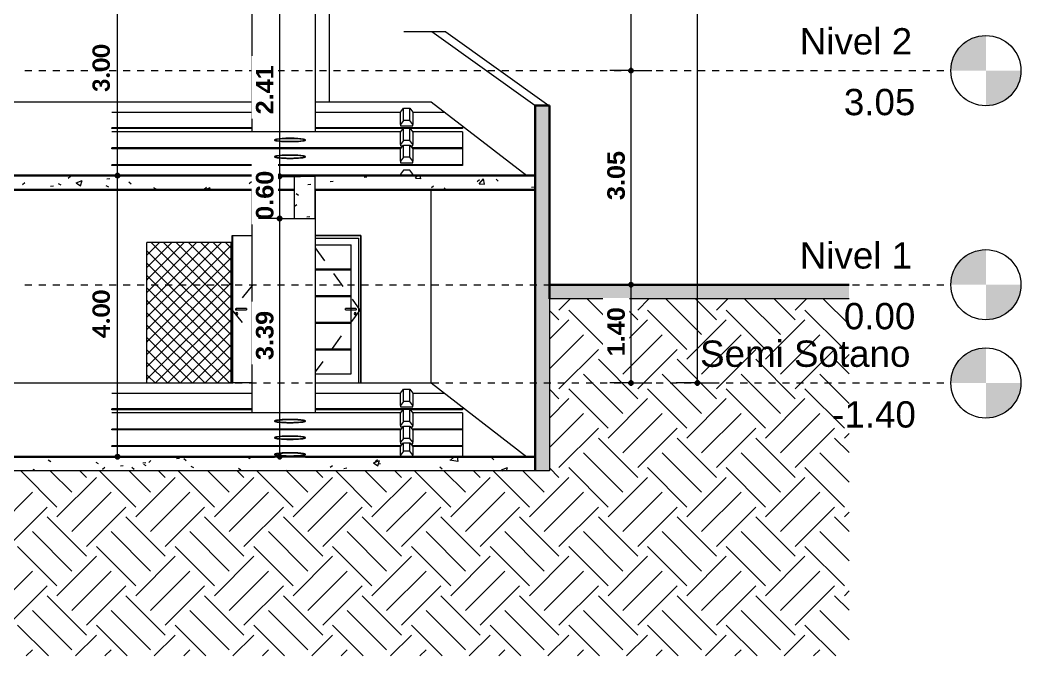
# Model space of a CAD drawing. Header units: metres. Extents: x -144 to 1000, y -717 to 29.
# Drawn here: x 237.65 to 251.92, y -661.65 to -652.59 of the extents above; entities that cross this region are included whole.
import ezdxf

# ---------------------------------------------------------------- set-up
doc = ezdxf.new("R2010")
doc.units = ezdxf.units.M
doc.linetypes.add('Punto 1 mm', pattern=[0.075, 0, -0.075])
doc.linetypes.add('Trazo', pattern=[0.45, 0.225, -0.225])
doc.layers.get('0').update_dxf_attribs({"color": 1})
for name, color, linetype, lineweight in [('A-ANNO-DIMS', 1, 'Continuous', 9), ('A-DETL-GENF', 1, 'Continuous', 9), ('A-DETL-THIN', 1, 'Continuous', 9), ('A-DOOR', 1, 'Continuous', 9), ('A-DOOR-FRAM', 1, 'Continuous', 9), ('A-DOOR-HDLN', 1, 'Trazo', 20), ('A-FLOR', 2, 'Continuous', 9), ('A-FLOR-LEVL', 51, 'Continuous', 9), ('A-FLOR-PATT', 8, 'Continuous', 50), ('A-WALL', 4, 'Continuous', 9), ('C-PRKG', 2, 'Continuous', 9), ('S-COLS', 7, 'Continuous', 9)]:
    doc.layers.add(name, color=color, linetype=linetype, lineweight=lineweight)
doc.layers.add('A-WALL-PATT', color=7, linetype='Continuous', lineweight=35, true_color=0x9c9c9c)
doc.styles.add('Arial', font='arial.ttf', dxfattribs={"height": 0.433594})
doc.styles.add('Arial Black_B', font='ariblk.ttf', dxfattribs={"width": 0.9, "height": 0.1875})
doc.styles.add('Calibri_B', font='calibrib.ttf', dxfattribs={"height": 0.165})

# ---------------------------------------------------------------- blocks, each defined once
blk = doc.blocks.new('ololo')
at = {"layer": 'A-ANNO-DIMS', "lineweight": 25}
h = blk.add_hatch(color=256, dxfattribs=at)
edge = h.paths.add_edge_path()
edge.add_arc((246.362, -653.315), 0.0313, 0, 360)
h = blk.add_hatch(color=256, dxfattribs=at)
edge = h.paths.add_edge_path()
edge.add_arc((246.362, -653.315), 0.0313, 0, 360)
h = blk.add_hatch(color=256, dxfattribs=at)
edge = h.paths.add_edge_path()
edge.add_arc((239.043, -654.811), 0.0312, 0, 360)
h = blk.add_hatch(color=256, dxfattribs=at)
edge = h.paths.add_edge_path()
edge.add_arc((239.043, -654.811), 0.0312, 0, 360)
at = {"layer": 'A-ANNO-DIMS', "lineweight": 25, "true_color": 0x008000}
h = blk.add_hatch(color=96, dxfattribs=at)
edge = h.paths.add_edge_path()
edge.add_arc((241.353, -654.821), 0.0312, 0, 360)
h = blk.add_hatch(color=96, dxfattribs=at)
edge = h.paths.add_edge_path()
edge.add_arc((241.353, -654.821), 0.0312, 0, 360)
h = blk.add_hatch(color=96, dxfattribs=at)
edge = h.paths.add_edge_path()
edge.add_arc((241.353, -655.421), 0.0312, 0, 360)
at = {"layer": 'A-ANNO-DIMS', "lineweight": 25}
h = blk.add_hatch(color=256, dxfattribs=at)
edge = h.paths.add_edge_path()
edge.add_arc((246.362, -656.365), 0.0312, 0, 360)
h = blk.add_hatch(color=256, dxfattribs=at)
edge = h.paths.add_edge_path()
edge.add_arc((246.362, -656.365), 0.0312, 0, 360)
h = blk.add_hatch(color=256, dxfattribs=at)
edge = h.paths.add_edge_path()
edge.add_arc((246.362, -657.765), 0.0313, 0, 360)
h = blk.add_hatch(color=256, dxfattribs=at)
edge = h.paths.add_edge_path()
edge.add_arc((247.309, -657.765), 0.0312, 0, 360)
h = blk.add_hatch(color=256, dxfattribs=at)
edge = h.paths.add_edge_path()
edge.add_arc((239.043, -658.815), 0.0312, 0, 360)
at = {"layer": 'A-ANNO-DIMS', "lineweight": 25, "true_color": 0x008000}
h = blk.add_hatch(color=96, dxfattribs=at)
edge = h.paths.add_edge_path()
edge.add_arc((241.353, -658.815), 0.0312, 0, 360)
at = {"layer": 'A-DETL-GENF'}
h = blk.add_hatch(color=256, dxfattribs=at)
h.paths.add_polyline_path([(218.295, -656.565), (218.824, -656.565), (218.824, -656.365), (217.203, -656.365), (217.203, -656.565), (218.017, -656.565)])
h.paths.add_polyline_path([(249.472, -656.565), (249.472, -656.365), (245.201, -656.365), (245.201, -656.565)])
at = {"layer": 'A-FLOR-LEVL'}
h = blk.add_hatch(color=256, dxfattribs=at)
edge = h.paths.add_edge_path()
edge.add_line((251.423, -653.315), (250.923, -653.315))
edge.add_arc((251.423, -653.315), 0.5, 90, 180, ccw=False)
edge.add_line((251.423, -652.815), (251.423, -653.315))
h = blk.add_hatch(color=256, dxfattribs=at)
edge = h.paths.add_edge_path()
edge.add_line((251.423, -653.815), (251.423, -653.315))
edge.add_line((251.423, -653.315), (251.923, -653.315))
edge.add_arc((251.423, -653.315), 0.5, 270, 360, ccw=False)
h = blk.add_hatch(color=256, dxfattribs=at)
edge = h.paths.add_edge_path()
edge.add_line((251.423, -656.365), (250.923, -656.365))
edge.add_arc((251.423, -656.365), 0.5, 90, 180, ccw=False)
edge.add_line((251.423, -655.865), (251.423, -656.365))
h = blk.add_hatch(color=256, dxfattribs=at)
edge = h.paths.add_edge_path()
edge.add_line((251.423, -656.865), (251.423, -656.365))
edge.add_line((251.423, -656.365), (251.923, -656.365))
edge.add_arc((251.423, -656.365), 0.5, 270, 360, ccw=False)
h = blk.add_hatch(color=256, dxfattribs=at)
edge = h.paths.add_edge_path()
edge.add_line((251.423, -657.765), (250.923, -657.765))
edge.add_arc((251.423, -657.765), 0.5, 90, 180, ccw=False)
edge.add_line((251.423, -657.265), (251.423, -657.765))
h = blk.add_hatch(color=256, dxfattribs=at)
edge = h.paths.add_edge_path()
edge.add_line((251.423, -658.265), (251.423, -657.765))
edge.add_line((251.423, -657.765), (251.923, -657.765))
edge.add_arc((251.423, -657.765), 0.5, 270, 360, ccw=False)
at = {"layer": 'A-WALL-PATT', "lineweight": 5, "true_color": 0x747474}
h = blk.add_hatch(color=8, dxfattribs=at)
h.paths.add_polyline_path([(244.999, -659.015), (245.201, -659.015), (245.201, -653.811), (244.999, -653.811), (244.999, -658.96)])
h.paths.add_polyline_path([(245.201, -652.016), (245.201, -650.814), (244.999, -650.812), (244.999, -652.016), (245.19, -652.016)])
at = {"layer": 'A-ANNO-DIMS'}
for p, q in [((247.309, -610.425), (247.309, -657.765)), ((246.362, -650.765), (246.362, -653.315)), ((239.043, -654.811), (239.043, -651.816)), ((246.362, -653.315), (246.062, -653.315)), ((246.362, -653.315), (246.062, -653.315)), ((246.362, -653.315), (246.662, -653.315)), ((246.362, -653.315), (246.362, -656.365)), ((246.362, -653.315), (246.662, -653.315)), ((239.043, -654.811), (238.743, -654.811)), ((239.043, -654.811), (238.743, -654.811)), ((239.043, -658.815), (239.043, -654.811)), ((239.043, -654.811), (239.343, -654.811)), ((239.043, -654.811), (239.343, -654.811)), ((246.362, -656.365), (246.062, -656.365)), ((246.362, -656.365), (246.062, -656.365)), ((246.362, -656.365), (246.662, -656.365)), ((246.362, -656.365), (246.362, -657.765)), ((246.362, -656.365), (246.662, -656.365)), ((246.362, -657.765), (246.062, -657.765)), ((246.362, -657.765), (246.662, -657.765)), ((247.309, -657.765), (247.009, -657.765)), ((247.309, -657.765), (247.609, -657.765)), ((239.043, -658.815), (238.743, -658.815)), ((239.043, -658.815), (239.343, -658.815))]:
    blk.add_line(p, q, dxfattribs=at)
at = {"layer": 'A-ANNO-DIMS', "color": 96, "true_color": 0x008000}
for p, q in [((241.353, -652.416), (241.353, -654.821)), ((241.353, -654.821), (241.053, -654.821)), ((241.353, -654.821), (241.053, -654.821)), ((241.353, -654.821), (241.653, -654.821)), ((241.353, -654.821), (241.353, -655.421)), ((241.353, -654.821), (241.653, -654.821)), ((241.353, -655.421), (241.053, -655.421)), ((241.353, -655.421), (241.653, -655.421)), ((241.353, -658.815), (241.053, -658.815)), ((241.353, -658.815), (241.653, -658.815))]:
    blk.add_line(p, q, dxfattribs=at)
at = {"layer": 'A-ANNO-DIMS', "lineweight": 25}
for centre, radius in [((246.362, -653.315), 0.0313), ((246.362, -653.315), 0.0313), ((239.043, -654.811), 0.0312), ((239.043, -654.811), 0.0312), ((246.362, -656.365), 0.0312), ((246.362, -656.365), 0.0312), ((246.362, -657.765), 0.0313), ((247.309, -657.765), 0.0312), ((239.043, -658.815), 0.0312)]:
    blk.add_circle(centre, radius, dxfattribs=at)
at = {"layer": 'A-ANNO-DIMS', "color": 96, "lineweight": 25, "true_color": 0x008000}
for centre in [(241.353, -654.821), (241.353, -654.821), (241.353, -655.421), (241.353, -658.815)]:
    blk.add_circle(centre, 0.0312, dxfattribs=at)
at = {"layer": 'A-DETL-GENF'}
for p, q in [((241.579, -654.826), (241.585, -654.821)), ((241.76, -654.821), (241.762, -654.823)), ((241.757, -654.937), (241.798, -654.932)), ((241.589, -655.064), (241.624, -655.087)), ((241.564, -655.248), (241.597, -655.223)), ((241.742, -655.396), (241.783, -655.391))]:
    blk.add_line(p, q, dxfattribs=at)
at = {"layer": 'A-DETL-GENF', "color": 252, "true_color": 0x959595}
for p, q in [((245.336, -656.726), (245.497, -656.565)), ((246.248, -657.076), (245.737, -656.565)), ((246.459, -656.866), (246.158, -656.565)), ((246.459, -656.726), (246.619, -656.565)), ((247.37, -657.076), (246.86, -656.565)), ((247.581, -656.866), (247.281, -656.565)), ((247.581, -656.726), (247.742, -656.565)), ((248.493, -657.076), (247.982, -656.565)), ((248.704, -656.866), (248.403, -656.565)), ((248.704, -656.726), (248.864, -656.565)), ((249.472, -656.933), (249.105, -656.565)), ((245.336, -656.866), (245.201, -656.731)), ((246.038, -657.287), (245.477, -656.726)), ((247.16, -657.287), (246.599, -656.726)), ((248.283, -657.287), (247.722, -656.726)), ((249.405, -657.287), (248.844, -656.726)), ((245.201, -657.142), (245.477, -656.866)), ((246.038, -657.427), (246.599, -656.866)), ((247.16, -657.427), (247.722, -656.866)), ((248.283, -657.427), (248.844, -656.866)), ((245.201, -657.563), (245.687, -657.077)), ((246.248, -657.638), (246.809, -657.077)), ((247.37, -657.638), (247.932, -657.077)), ((248.493, -657.638), (249.054, -657.077)), ((245.336, -657.848), (245.898, -657.287)), ((246.459, -657.848), (247.02, -657.287)), ((247.581, -657.848), (248.143, -657.287)), ((248.704, -657.848), (249.265, -657.287)), ((246.459, -657.989), (245.898, -657.427)), ((247.581, -657.989), (247.02, -657.427)), ((248.704, -657.989), (248.143, -657.427)), ((249.472, -657.634), (249.265, -657.427)), ((249.405, -657.427), (249.472, -657.36)), ((246.248, -658.199), (245.687, -657.637)), ((247.37, -658.199), (246.809, -657.637)), ((248.493, -658.199), (247.932, -657.637)), ((249.472, -658.055), (249.054, -657.637)), ((245.336, -657.989), (245.201, -657.853)), ((246.038, -658.41), (245.477, -657.848)), ((247.16, -658.41), (246.599, -657.848)), ((248.283, -658.41), (247.722, -657.848)), ((249.405, -658.41), (248.844, -657.848)), ((245.201, -658.264), (245.477, -657.988)), ((246.038, -658.55), (246.599, -657.988)), ((247.16, -658.55), (247.722, -657.988)), ((248.283, -658.55), (248.844, -657.988)), ((245.201, -658.685), (245.687, -658.199)), ((246.248, -658.761), (246.809, -658.199)), ((247.37, -658.761), (247.932, -658.199)), ((248.493, -658.761), (249.054, -658.199)), ((245.336, -658.971), (245.898, -658.409)), ((246.459, -658.971), (247.02, -658.409)), ((247.581, -658.971), (248.143, -658.409)), ((248.704, -658.971), (249.265, -658.409)), ((246.459, -659.111), (245.898, -658.55)), ((247.581, -659.111), (247.02, -658.55)), ((248.704, -659.111), (248.143, -658.55)), ((249.472, -658.757), (249.265, -658.55)), ((249.405, -658.55), (249.472, -658.483)), ((246.248, -659.321), (245.687, -658.76)), ((247.37, -659.321), (246.809, -658.76)), ((248.493, -659.321), (247.932, -658.76)), ((249.472, -659.178), (249.054, -658.76)), ((245.336, -659.111), (245.201, -658.976)), ((246.038, -659.532), (245.477, -658.971)), ((247.16, -659.532), (246.599, -658.971)), ((248.283, -659.532), (247.722, -658.971)), ((249.405, -659.532), (248.844, -658.971)), ((238.18, -659.532), (237.663, -659.015)), ((238.39, -659.321), (238.084, -659.015)), ((238.18, -659.672), (238.741, -659.111)), ((238.601, -659.111), (238.505, -659.015)), ((239.303, -659.532), (238.786, -659.015)), ((239.513, -659.321), (239.207, -659.015)), ((239.303, -659.672), (239.864, -659.111)), ((239.724, -659.111), (239.628, -659.015)), ((240.425, -659.532), (239.908, -659.015)), ((240.635, -659.321), (240.329, -659.015)), ((240.425, -659.672), (240.986, -659.111)), ((240.846, -659.111), (240.75, -659.015)), ((241.548, -659.532), (241.031, -659.015)), ((241.758, -659.321), (241.452, -659.015)), ((241.548, -659.672), (242.109, -659.111)), ((241.969, -659.111), (241.873, -659.015)), ((242.67, -659.532), (242.153, -659.015)), ((242.88, -659.321), (242.574, -659.015)), ((242.67, -659.672), (243.232, -659.111)), ((243.091, -659.111), (242.995, -659.015)), ((243.793, -659.532), (243.276, -659.015)), ((244.003, -659.321), (243.697, -659.015)), ((243.793, -659.672), (244.354, -659.111)), ((244.214, -659.111), (244.118, -659.015)), ((244.915, -659.532), (244.399, -659.015)), ((245.125, -659.321), (244.82, -659.015)), ((244.915, -659.672), (245.477, -659.111)), ((246.038, -659.672), (246.599, -659.111)), ((247.16, -659.672), (247.722, -659.111)), ((248.283, -659.672), (248.844, -659.111)), ((237.268, -659.883), (237.829, -659.322)), ((238.39, -659.883), (238.951, -659.322)), ((239.513, -659.883), (240.074, -659.322)), ((240.635, -659.883), (241.196, -659.322)), ((241.758, -659.883), (242.319, -659.322)), ((242.88, -659.883), (243.442, -659.322)), ((244.003, -659.883), (244.564, -659.322)), ((245.125, -659.883), (245.687, -659.322)), ((246.248, -659.883), (246.809, -659.322)), ((247.37, -659.883), (247.932, -659.322)), ((248.493, -659.883), (249.054, -659.322)), ((237.479, -660.093), (238.04, -659.532)), ((238.601, -660.093), (239.162, -659.532)), ((239.724, -660.093), (240.285, -659.532)), ((240.846, -660.093), (241.407, -659.532)), ((241.969, -660.093), (242.53, -659.532)), ((243.091, -660.093), (243.653, -659.532)), ((244.214, -660.093), (244.775, -659.532)), ((245.336, -660.093), (245.898, -659.532)), ((246.459, -660.093), (247.02, -659.532)), ((247.581, -660.093), (248.143, -659.532)), ((248.704, -660.093), (249.265, -659.532)), ((238.601, -660.234), (238.04, -659.672)), ((239.724, -660.234), (239.162, -659.672)), ((240.846, -660.234), (240.285, -659.672)), ((241.969, -660.234), (241.407, -659.672)), ((243.091, -660.234), (242.53, -659.672)), ((244.214, -660.234), (243.653, -659.672)), ((245.336, -660.234), (244.775, -659.672)), ((246.459, -660.234), (245.898, -659.672)), ((247.581, -660.234), (247.02, -659.672)), ((248.704, -660.234), (248.143, -659.672)), ((249.472, -659.879), (249.265, -659.672)), ((249.405, -659.672), (249.472, -659.605)), ((238.39, -660.444), (237.829, -659.882)), ((239.513, -660.444), (238.951, -659.882)), ((240.635, -660.444), (240.074, -659.882)), ((241.758, -660.444), (241.196, -659.882)), ((242.88, -660.444), (242.319, -659.882)), ((244.003, -660.444), (243.442, -659.882)), ((245.125, -660.444), (244.564, -659.882)), ((246.248, -660.444), (245.687, -659.882)), ((247.37, -660.444), (246.809, -659.882)), ((248.493, -660.444), (247.932, -659.882)), ((249.472, -660.3), (249.054, -659.882)), ((238.18, -660.655), (237.619, -660.093)), ((239.303, -660.655), (238.741, -660.093)), ((240.425, -660.655), (239.864, -660.093)), ((241.548, -660.655), (240.986, -660.093)), ((242.67, -660.655), (242.109, -660.093)), ((243.793, -660.655), (243.232, -660.093)), ((244.915, -660.655), (244.354, -660.093)), ((246.038, -660.655), (245.477, -660.093)), ((247.16, -660.655), (246.599, -660.093)), ((248.283, -660.655), (247.722, -660.093)), ((249.405, -660.655), (248.844, -660.093)), ((238.18, -660.795), (238.741, -660.233)), ((239.303, -660.795), (239.864, -660.233)), ((240.425, -660.795), (240.986, -660.233)), ((241.548, -660.795), (242.109, -660.233)), ((242.67, -660.795), (243.232, -660.233)), ((243.793, -660.795), (244.354, -660.233)), ((244.915, -660.795), (245.477, -660.233)), ((246.038, -660.795), (246.599, -660.233)), ((247.16, -660.795), (247.722, -660.233)), ((248.283, -660.795), (248.844, -660.233)), ((237.268, -661.006), (237.829, -660.444)), ((238.39, -661.006), (238.951, -660.444)), ((239.513, -661.006), (240.074, -660.444)), ((240.635, -661.006), (241.196, -660.444)), ((241.758, -661.006), (242.319, -660.444)), ((242.88, -661.006), (243.442, -660.444)), ((244.003, -661.006), (244.564, -660.444)), ((245.125, -661.006), (245.687, -660.444)), ((246.248, -661.006), (246.809, -660.444)), ((247.37, -661.006), (247.932, -660.444)), ((248.493, -661.006), (249.054, -660.444)), ((237.479, -661.216), (238.04, -660.654)), ((238.601, -661.216), (239.162, -660.654)), ((239.724, -661.216), (240.285, -660.654)), ((240.846, -661.216), (241.407, -660.654)), ((241.969, -661.216), (242.53, -660.654)), ((243.091, -661.216), (243.653, -660.654)), ((244.214, -661.216), (244.775, -660.654)), ((245.336, -661.216), (245.898, -660.654)), ((246.459, -661.216), (247.02, -660.654)), ((247.581, -661.216), (248.143, -660.654)), ((248.704, -661.216), (249.265, -660.654)), ((238.601, -661.356), (238.04, -660.795)), ((239.724, -661.356), (239.162, -660.795)), ((240.846, -661.356), (240.285, -660.795)), ((241.969, -661.356), (241.407, -660.795)), ((243.091, -661.356), (242.53, -660.795)), ((244.214, -661.356), (243.653, -660.795)), ((245.336, -661.356), (244.775, -660.795)), ((246.459, -661.356), (245.898, -660.795)), ((247.581, -661.356), (247.02, -660.795)), ((248.704, -661.356), (248.143, -660.795)), ((249.472, -661.002), (249.265, -660.795)), ((249.405, -660.795), (249.472, -660.728)), ((238.39, -661.566), (237.829, -661.005)), ((239.513, -661.566), (238.951, -661.005)), ((240.635, -661.566), (240.074, -661.005)), ((241.758, -661.566), (241.196, -661.005)), ((242.88, -661.566), (242.319, -661.005)), ((244.003, -661.566), (243.442, -661.005)), ((245.125, -661.566), (244.564, -661.005)), ((246.248, -661.566), (245.687, -661.005)), ((247.37, -661.566), (246.809, -661.005)), ((248.493, -661.566), (247.932, -661.005)), ((249.472, -661.423), (249.054, -661.005)), ((238.057, -661.654), (237.619, -661.216)), ((239.179, -661.654), (238.741, -661.216)), ((240.302, -661.654), (239.864, -661.216)), ((241.424, -661.654), (240.986, -661.216)), ((242.547, -661.654), (242.109, -661.216)), ((243.67, -661.654), (243.232, -661.216)), ((244.792, -661.654), (244.354, -661.216)), ((245.915, -661.654), (245.477, -661.216)), ((247.037, -661.654), (246.599, -661.216)), ((248.16, -661.654), (247.722, -661.216)), ((249.282, -661.654), (248.844, -661.216)), ((238.443, -661.654), (238.741, -661.356)), ((239.566, -661.654), (239.864, -661.356)), ((240.688, -661.654), (240.986, -661.356)), ((241.811, -661.654), (242.109, -661.356)), ((242.934, -661.654), (243.232, -661.356)), ((244.056, -661.654), (244.354, -661.356)), ((245.179, -661.654), (245.477, -661.356)), ((246.301, -661.654), (246.599, -661.356)), ((247.424, -661.654), (247.722, -661.356)), ((248.546, -661.654), (248.844, -661.356)), ((237.742, -661.654), (237.829, -661.567)), ((238.864, -661.654), (238.951, -661.567)), ((239.987, -661.654), (240.074, -661.567)), ((241.109, -661.654), (241.196, -661.567)), ((242.232, -661.654), (242.319, -661.567)), ((243.355, -661.654), (243.442, -661.567)), ((244.477, -661.654), (244.564, -661.567)), ((245.6, -661.654), (245.687, -661.567)), ((246.722, -661.654), (246.809, -661.567)), ((247.845, -661.654), (247.932, -661.567)), ((248.967, -661.654), (249.054, -661.567))]:
    blk.add_line(p, q, dxfattribs=at)
at = {"layer": 'A-DETL-THIN'}
for p, q in [((241.561, -654.821), (241.561, -655.421)), ((241.861, -654.821), (241.561, -654.821)), ((241.861, -655.421), (241.861, -654.821)), ((241.561, -655.421), (241.861, -655.421)), ((245.201, -656.365), (249.472, -656.365)), ((245.201, -656.565), (245.201, -656.365)), ((249.472, -656.565), (245.201, -656.565)), ((245.201, -656.565), (245.201, -659.015)), ((249.472, -656.565), (245.201, -656.565)), ((245.201, -659.015), (232.962, -659.015))]:
    blk.add_line(p, q, dxfattribs=at)
at = {"layer": 'A-DOOR'}
for p, q in [((240.677, -655.665), (240.687, -655.665)), ((240.677, -657.765), (240.677, -655.665)), ((240.687, -655.665), (240.962, -655.665)), ((240.687, -657.765), (240.687, -655.665)), ((241.862, -655.795), (242.372, -655.795)), ((242.372, -657.635), (242.372, -655.795)), ((241.862, -656.14), (242.372, -656.14)), ((241.862, -656.155), (242.372, -656.155)), ((241.862, -656.52), (242.372, -656.52)), ((241.862, -656.535), (242.372, -656.535)), ((240.74, -656.705), (240.743, -656.705)), ((240.882, -656.705), (240.742, -656.705)), ((242.432, -656.705), (242.292, -656.705)), ((242.43, -656.705), (242.433, -656.705)), ((240.743, -656.725), (240.74, -656.725)), ((240.742, -656.725), (240.882, -656.725)), ((242.292, -656.725), (242.432, -656.725)), ((242.433, -656.725), (242.43, -656.725)), ((241.862, -656.9), (242.372, -656.9)), ((241.862, -656.915), (242.372, -656.915)), ((241.862, -657.28), (242.372, -657.28)), ((241.862, -657.295), (242.372, -657.295)), ((241.862, -657.635), (242.372, -657.635)), ((240.962, -657.765), (240.687, -657.765))]:
    blk.add_line(p, q, dxfattribs=at)
at = {"layer": 'A-DOOR', "flags": 128}
for points in [[(240.882, -656.705), (240.882, -656.706), (240.882, -656.706), (240.882, -656.707), (240.882, -656.709), (240.882, -656.71), (240.882, -656.712), (240.882, -656.714), (240.882, -656.715)], [(240.882, -656.715), (240.882, -656.717), (240.882, -656.719), (240.882, -656.721), (240.882, -656.722), (240.882, -656.723), (240.882, -656.724), (240.882, -656.725), (240.882, -656.725)], [(242.292, -656.715), (242.292, -656.714), (242.292, -656.712), (242.292, -656.71), (242.292, -656.709), (242.292, -656.707), (242.292, -656.706), (242.292, -656.706), (242.292, -656.705)], [(242.292, -656.725), (242.292, -656.725), (242.292, -656.724), (242.292, -656.723), (242.292, -656.722), (242.292, -656.721), (242.292, -656.719), (242.292, -656.717), (242.292, -656.715)]]:
    blk.add_lwpolyline(points, dxfattribs=at)
at = {"layer": 'A-DOOR'}
for centre, radius, start, end in [((240.742, -656.778), 0.015, 90, 270), ((240.742, -656.778), 0.005, 90, 270), ((240.742, -656.778), 0.015, 270, 90), ((240.742, -656.778), 0.005, 270, 90), ((242.432, -656.778), 0.015, 90, 270), ((242.432, -656.778), 0.005, 90, 270), ((242.432, -656.778), 0.015, 270, 90), ((242.432, -656.778), 0.005, 270, 90)]:
    blk.add_arc(centre, radius, start, end, dxfattribs=at)
for points in [[(240.743, -656.705), (240.742, -656.705), (240.74, -656.705), (240.736, -656.706), (240.733, -656.706), (240.73, -656.707), (240.728, -656.709), (240.726, -656.71), (240.724, -656.712), (240.723, -656.714), (240.723, -656.715), (240.723, -656.715)], [(240.723, -656.715), (240.723, -656.716), (240.723, -656.717), (240.724, -656.719), (240.726, -656.721), (240.728, -656.722), (240.73, -656.723), (240.733, -656.724), (240.736, -656.725), (240.74, -656.725), (240.742, -656.725), (240.743, -656.725)], [(242.45, -656.715), (242.45, -656.715), (242.45, -656.714), (242.449, -656.712), (242.447, -656.71), (242.445, -656.709), (242.443, -656.707), (242.44, -656.706), (242.437, -656.706), (242.433, -656.705), (242.431, -656.705), (242.43, -656.705)], [(242.43, -656.725), (242.431, -656.725), (242.433, -656.725), (242.437, -656.725), (242.44, -656.724), (242.443, -656.723), (242.445, -656.722), (242.447, -656.721), (242.449, -656.719), (242.45, -656.717), (242.45, -656.716), (242.45, -656.715)]]:
    blk.add_open_spline(points, degree=3, dxfattribs=at)
at = {"layer": 'A-DOOR-FRAM'}
for p, q in [((242.512, -655.665), (241.862, -655.665)), ((241.862, -655.7), (242.477, -655.7)), ((242.477, -655.7), (242.477, -657.765)), ((242.512, -657.765), (242.512, -655.665)), ((242.477, -657.765), (242.512, -657.765))]:
    blk.add_line(p, q, dxfattribs=at)
at = {"layer": 'A-DOOR-HDLN'}
for p, q in [((241.862, -655.84), (242.497, -656.727)), ((240.962, -656.375), (240.677, -656.727)), ((240.677, -656.727), (240.962, -657.075)), ((242.497, -656.727), (241.862, -657.606))]:
    blk.add_line(p, q, dxfattribs=at)
at = {"layer": 'A-FLOR'}
for p, q in [((232.963, -653.761), (240.962, -653.761)), ((241.862, -653.761), (243.513, -653.761)), ((243.513, -653.761), (244.877, -654.811)), ((232.963, -657.765), (239.462, -657.765)), ((240.662, -657.765), (240.687, -657.765)), ((241.862, -657.765), (242.477, -657.765)), ((243.513, -657.765), (244.877, -658.815))]:
    blk.add_line(p, q, dxfattribs=at)
at = {"layer": 'A-FLOR', "lineweight": 35}
for p, q in [((241.282, -654.811), (232.963, -654.811)), ((244.999, -654.811), (241.722, -654.811)), ((232.963, -655.011), (241.561, -655.011)), ((241.861, -655.011), (244.999, -655.011)), ((249.472, -656.365), (245.201, -656.365)), ((245.201, -656.365), (245.201, -656.565)), ((241.282, -658.815), (232.963, -658.815)), ((244.999, -658.815), (241.722, -658.815)), ((244.999, -659.015), (244.999, -658.815))]:
    blk.add_line(p, q, dxfattribs=at)
at = {"layer": 'A-FLOR-LEVL', "color": 251, "linetype": 'Punto 1 mm', "true_color": 0x6c6c6c}
for p, q in [((237.722, -653.315), (250.923, -653.315)), ((237.722, -656.365), (250.923, -656.365)), ((237.722, -657.765), (250.923, -657.765))]:
    blk.add_line(p, q, dxfattribs=at)
at = {"layer": 'A-FLOR-LEVL'}
for centre in [(251.423, -653.315), (251.423, -656.365), (251.423, -657.765)]:
    blk.add_circle(centre, 0.5, dxfattribs=at)
at = {"layer": 'A-FLOR-PATT', "color": 8, "lineweight": 5, "true_color": 0x828282}
for p, q in [((238.34, -654.845), (238.373, -654.82)), ((238.889, -654.858), (238.931, -654.852)), ((239.208, -654.816), (239.245, -654.811)), ((241.585, -654.821), (241.598, -654.811)), ((241.749, -654.811), (241.76, -654.821)), ((242.557, -654.832), (242.598, -654.827)), ((243.29, -654.848), (243.321, -654.811)), ((243.29, -654.848), (243.366, -654.854)), ((243.366, -654.855), (243.358, -654.811)), ((244.2, -654.928), (244.262, -654.855)), ((244.277, -654.934), (244.262, -654.855)), ((244.44, -654.859), (244.471, -654.888)), ((244.81, -654.812), (244.811, -654.811)), ((244.998, -654.811), (244.999, -654.812)), ((237.688, -654.935), (237.721, -654.909)), ((238.088, -654.963), (238.13, -654.958)), ((238.199, -654.921), (238.234, -654.944)), ((238.451, -654.913), (238.54, -654.878)), ((238.451, -654.913), (238.514, -654.955)), ((238.514, -654.956), (238.54, -654.879)), ((238.877, -654.95), (238.912, -654.972)), ((239.205, -654.898), (239.236, -654.926)), ((239.555, -654.978), (239.59, -655.001)), ((240.278, -655.002), (240.311, -654.977)), ((240.285, -655.011), (240.365, -654.98)), ((240.355, -655.011), (240.365, -654.981)), ((240.919, -654.921), (240.952, -654.895)), ((240.991, -654.922), (241.022, -654.95)), ((242.076, -654.895), (242.117, -654.89)), ((243.517, -654.982), (243.55, -654.957)), ((243.699, -654.986), (243.726, -655.011)), ((244.169, -654.893), (244.202, -654.868)), ((244.201, -654.927), (244.277, -654.934)), ((244.944, -654.975), (244.985, -654.969)), ((240.233, -655.007), (240.239, -655.011)), ((239.884, -658.839), (239.926, -658.834)), ((239.989, -658.839), (240.02, -658.867)), ((240.888, -658.815), (240.929, -658.842)), ((240.928, -658.843), (240.938, -658.815)), ((242.718, -658.883), (242.751, -658.857)), ((243.787, -658.871), (243.84, -658.815)), ((243.897, -658.885), (243.889, -658.815)), ((244.378, -658.832), (244.409, -658.86)), ((237.837, -659.015), (237.855, -658.995)), ((237.86, -659.015), (237.856, -658.994)), ((238.056, -658.862), (238.091, -658.885)), ((238.734, -658.891), (238.769, -658.914)), ((238.827, -658.992), (238.86, -658.966)), ((239.084, -658.945), (239.125, -658.939)), ((239.248, -658.966), (239.279, -658.995)), ((239.403, -658.903), (239.445, -658.897)), ((239.412, -658.92), (239.447, -658.942)), ((239.487, -658.897), (239.52, -658.871)), ((240.09, -658.948), (240.125, -658.971)), ((240.768, -658.977), (240.803, -659)), ((242.076, -658.964), (242.11, -658.939)), ((242.271, -658.982), (242.313, -658.976)), ((242.69, -658.902), (242.779, -658.867)), ((242.691, -658.902), (242.754, -658.944)), ((242.752, -658.919), (242.794, -658.913)), ((242.753, -658.945), (242.779, -658.868)), ((243.638, -658.959), (243.669, -658.988)), ((243.78, -658.862), (243.893, -658.88)), ((244.516, -659.003), (244.605, -658.969)), ((244.589, -659.015), (244.604, -658.97)), ((241.446, -659.006), (241.461, -659.015)), ((244.516, -659.003), (244.534, -659.015)), ((244.687, -659.015), (244.689, -659.014))]:
    blk.add_line(p, q, dxfattribs=at)
at = {"layer": 'A-WALL'}
for p, q in [((243.723, -652.761), (243.123, -652.761)), ((244.992, -653.811), (243.525, -652.761)), ((243.723, -652.761), (245.19, -653.811)), ((244.999, -653.811), (244.992, -653.811)), ((243.513, -657.765), (243.513, -655.011)), ((241.862, -655.665), (242.512, -655.665)), ((242.512, -655.665), (242.512, -657.765)), ((239.462, -657.765), (239.462, -655.765)), ((240.662, -655.765), (239.462, -655.765)), ((240.662, -657.765), (240.662, -655.765)), ((239.462, -657.765), (240.662, -657.765)), ((242.512, -657.765), (243.513, -657.765))]:
    blk.add_line(p, q, dxfattribs=at)
at = {"layer": 'A-WALL', "lineweight": 35}
for p, q in [((244.999, -653.811), (244.999, -658.815)), ((245.201, -653.811), (244.999, -653.811)), ((245.201, -656.365), (245.201, -653.811))]:
    blk.add_line(p, q, dxfattribs=at)
at = {"layer": 'A-WALL-PATT', "lineweight": 5}
for p, q in [((239.462, -655.768), (239.464, -655.765)), ((239.482, -655.925), (239.641, -655.765)), ((239.482, -656.102), (239.818, -655.765)), ((239.482, -656.278), (239.994, -655.765)), ((239.482, -656.455), (240.171, -655.765)), ((239.482, -656.632), (240.348, -655.765)), ((239.482, -656.809), (240.525, -655.765)), ((239.482, -656.985), (240.662, -655.805)), ((240.662, -656.903), (239.524, -655.765)), ((240.662, -656.726), (239.7, -655.765)), ((240.662, -656.55), (239.877, -655.765)), ((240.662, -656.373), (240.054, -655.765)), ((240.662, -656.196), (240.231, -655.765)), ((240.662, -656.019), (240.407, -655.765)), ((240.662, -655.843), (240.584, -655.765)), ((239.482, -655.9), (239.462, -655.88)), ((239.462, -655.945), (239.482, -655.925)), ((240.662, -657.08), (239.482, -655.9)), ((239.482, -657.162), (240.662, -655.982)), ((239.482, -656.077), (239.462, -656.057)), ((239.462, -656.122), (239.482, -656.102)), ((240.662, -657.257), (239.482, -656.077)), ((239.482, -656.254), (239.462, -656.234)), ((239.462, -656.298), (239.482, -656.278)), ((239.482, -657.339), (240.662, -656.159)), ((240.662, -657.434), (239.482, -656.254)), ((239.482, -656.43), (239.462, -656.41)), ((239.482, -657.516), (240.662, -656.336)), ((240.662, -657.61), (239.482, -656.43)), ((239.462, -656.475), (239.482, -656.455)), ((239.482, -657.693), (240.662, -656.513)), ((239.482, -656.607), (239.462, -656.587)), ((239.462, -656.652), (239.482, -656.632)), ((240.64, -657.765), (239.482, -656.607)), ((239.585, -657.765), (240.662, -656.689)), ((239.482, -656.784), (239.462, -656.764)), ((239.462, -656.829), (239.482, -656.809)), ((240.463, -657.765), (239.482, -656.784)), ((239.482, -656.961), (239.462, -656.941)), ((239.462, -657.005), (239.482, -656.985)), ((240.286, -657.765), (239.482, -656.961)), ((239.762, -657.765), (240.662, -656.866)), ((239.482, -657.137), (239.462, -657.117)), ((240.109, -657.765), (239.482, -657.137)), ((239.939, -657.765), (240.662, -657.043)), ((239.462, -657.182), (239.482, -657.162)), ((240.116, -657.765), (240.662, -657.22)), ((239.482, -657.314), (239.462, -657.294)), ((239.462, -657.359), (239.482, -657.339)), ((239.933, -657.765), (239.482, -657.314)), ((240.293, -657.765), (240.662, -657.396)), ((239.482, -657.491), (239.462, -657.471)), ((239.462, -657.536), (239.482, -657.516)), ((239.756, -657.765), (239.482, -657.491)), ((240.469, -657.765), (240.662, -657.573)), ((239.482, -657.668), (239.462, -657.648)), ((239.462, -657.713), (239.482, -657.693)), ((239.579, -657.765), (239.482, -657.668)), ((240.646, -657.765), (240.662, -657.75))]:
    blk.add_line(p, q, dxfattribs=at)
at = {"layer": 'C-PRKG'}
for p, q in [((243.079, -653.906), (243.122, -653.85)), ((243.122, -653.85), (243.212, -653.85)), ((243.122, -654.025), (243.122, -653.85)), ((243.212, -653.85), (243.254, -653.906)), ((243.212, -654.025), (243.212, -653.85)), ((240.962, -653.911), (238.963, -653.911)), ((243.079, -653.911), (241.862, -653.911)), ((243.079, -654.082), (243.079, -653.906)), ((243.254, -653.906), (243.254, -654.082)), ((243.707, -653.911), (243.254, -653.911)), ((238.963, -654.138), (238.963, -654.131)), ((240.962, -654.131), (238.963, -654.131)), ((238.963, -654.141), (238.963, -654.138)), ((240.962, -654.138), (238.963, -654.138)), ((240.962, -654.141), (238.963, -654.141)), ((243.963, -654.131), (241.862, -654.131)), ((243.12, -654.138), (241.862, -654.138)), ((243.118, -654.141), (241.862, -654.141)), ((243.122, -654.025), (243.079, -654.082)), ((243.079, -654.082), (243.079, -654.102)), ((243.079, -654.102), (243.254, -654.102)), ((243.079, -654.192), (243.122, -654.136)), ((243.212, -654.025), (243.122, -654.025)), ((243.122, -654.136), (243.212, -654.136)), ((243.122, -654.312), (243.122, -654.136)), ((243.254, -654.082), (243.212, -654.025)), ((243.212, -654.136), (243.254, -654.192)), ((243.212, -654.312), (243.212, -654.136)), ((243.963, -654.138), (243.213, -654.138)), ((243.963, -654.141), (243.216, -654.141)), ((243.254, -654.102), (243.254, -654.082)), ((243.963, -654.131), (243.963, -654.138)), ((243.963, -654.138), (243.963, -654.141)), ((243.083, -654.187), (238.963, -654.187)), ((243.079, -654.368), (243.079, -654.192)), ((243.963, -654.187), (243.25, -654.187)), ((243.254, -654.192), (243.254, -654.368)), ((238.963, -654.424), (238.963, -654.417)), ((243.09, -654.417), (238.963, -654.417)), ((238.963, -654.427), (238.963, -654.424)), ((243.084, -654.424), (238.963, -654.424)), ((243.082, -654.427), (238.963, -654.427)), ((241.282, -654.3), (241.282, -654.305)), ((241.722, -654.305), (241.722, -654.3)), ((243.122, -654.312), (243.079, -654.368)), ((243.079, -654.368), (243.079, -654.388)), ((243.079, -654.431), (243.122, -654.375)), ((243.079, -654.388), (243.112, -654.388)), ((243.079, -654.607), (243.079, -654.431)), ((243.212, -654.312), (243.122, -654.312)), ((243.122, -654.375), (243.212, -654.375)), ((243.122, -654.55), (243.122, -654.375)), ((243.254, -654.368), (243.212, -654.312)), ((243.212, -654.375), (243.254, -654.431)), ((243.212, -654.55), (243.212, -654.375)), ((243.221, -654.388), (243.254, -654.388)), ((243.963, -654.417), (243.243, -654.417)), ((243.963, -654.424), (243.249, -654.424)), ((243.963, -654.427), (243.251, -654.427)), ((243.254, -654.388), (243.254, -654.368)), ((243.254, -654.431), (243.254, -654.607)), ((243.963, -654.417), (243.963, -654.424)), ((243.963, -654.424), (243.963, -654.427)), ((241.282, -654.539), (241.282, -654.544)), ((241.722, -654.544), (241.722, -654.539)), ((243.122, -654.55), (243.079, -654.607)), ((243.212, -654.55), (243.122, -654.55)), ((243.254, -654.607), (243.212, -654.55)), ((238.963, -654.663), (238.963, -654.656)), ((243.963, -654.656), (238.963, -654.656)), ((238.963, -654.666), (238.963, -654.663)), ((243.963, -654.663), (238.963, -654.663)), ((243.963, -654.666), (238.963, -654.666)), ((243.079, -654.607), (243.079, -654.627)), ((243.079, -654.627), (243.254, -654.627)), ((243.254, -654.627), (243.254, -654.607)), ((243.963, -654.656), (243.963, -654.663)), ((243.963, -654.663), (243.963, -654.666)), ((238.963, -654.811), (238.963, -654.808)), ((238.963, -654.808), (241.282, -654.808)), ((243.963, -654.811), (238.963, -654.811)), ((241.282, -654.806), (241.282, -654.811)), ((241.502, -654.806), (241.282, -654.806)), ((241.282, -654.811), (241.502, -654.811)), ((241.722, -654.806), (241.502, -654.806)), ((241.502, -654.811), (241.722, -654.811)), ((241.722, -654.811), (241.722, -654.806)), ((241.722, -654.808), (243.079, -654.808)), ((243.122, -654.731), (243.079, -654.788)), ((243.079, -654.788), (243.079, -654.808)), ((243.079, -654.808), (243.254, -654.808)), ((243.212, -654.731), (243.122, -654.731)), ((243.254, -654.788), (243.212, -654.731)), ((243.254, -654.808), (243.254, -654.788)), ((243.254, -654.808), (243.963, -654.808)), ((243.963, -654.808), (243.963, -654.811)), ((243.079, -657.911), (243.122, -657.854)), ((243.122, -657.854), (243.212, -657.854)), ((243.122, -658.03), (243.122, -657.854)), ((243.212, -657.854), (243.254, -657.911)), ((243.212, -658.03), (243.212, -657.854)), ((240.962, -657.915), (238.963, -657.915)), ((243.079, -657.915), (241.862, -657.915)), ((243.079, -658.086), (243.079, -657.911)), ((243.254, -657.911), (243.254, -658.086)), ((243.707, -657.915), (243.254, -657.915)), ((238.963, -658.143), (238.963, -658.135)), ((240.962, -658.135), (238.963, -658.135)), ((238.963, -658.146), (238.963, -658.143)), ((240.962, -658.143), (238.963, -658.143)), ((240.962, -658.146), (238.963, -658.146)), ((243.963, -658.135), (241.862, -658.135)), ((243.12, -658.143), (241.862, -658.143)), ((243.118, -658.146), (241.862, -658.146)), ((243.122, -658.03), (243.079, -658.086)), ((243.079, -658.086), (243.079, -658.106)), ((243.079, -658.106), (243.254, -658.106)), ((243.079, -658.197), (243.122, -658.14)), ((243.212, -658.03), (243.122, -658.03)), ((243.122, -658.14), (243.212, -658.14)), ((243.122, -658.316), (243.122, -658.14)), ((243.254, -658.086), (243.212, -658.03)), ((243.212, -658.14), (243.254, -658.197)), ((243.212, -658.316), (243.212, -658.14)), ((243.963, -658.143), (243.213, -658.143)), ((243.963, -658.146), (243.216, -658.146)), ((243.254, -658.106), (243.254, -658.086)), ((243.963, -658.135), (243.963, -658.143)), ((243.963, -658.143), (243.963, -658.146)), ((243.083, -658.191), (238.963, -658.191)), ((243.079, -658.372), (243.079, -658.197)), ((243.963, -658.191), (243.25, -658.191)), ((243.254, -658.197), (243.254, -658.372)), ((238.963, -658.429), (238.963, -658.421)), ((243.089, -658.421), (238.963, -658.421)), ((238.963, -658.432), (238.963, -658.429)), ((243.083, -658.429), (238.963, -658.429)), ((241.282, -658.305), (241.282, -658.31)), ((241.722, -658.31), (241.722, -658.305)), ((243.122, -658.316), (243.079, -658.372)), ((243.079, -658.372), (243.079, -658.392)), ((243.079, -658.435), (243.122, -658.378)), ((243.079, -658.392), (243.111, -658.392)), ((243.212, -658.316), (243.122, -658.316)), ((243.122, -658.378), (243.212, -658.378)), ((243.122, -658.554), (243.122, -658.378)), ((243.254, -658.372), (243.212, -658.316)), ((243.212, -658.378), (243.254, -658.435)), ((243.212, -658.554), (243.212, -658.378)), ((243.222, -658.392), (243.254, -658.392)), ((243.963, -658.421), (243.244, -658.421)), ((243.963, -658.429), (243.25, -658.429)), ((243.254, -658.392), (243.254, -658.372)), ((243.963, -658.421), (243.963, -658.429)), ((243.963, -658.429), (243.963, -658.432)), ((243.081, -658.432), (238.963, -658.432)), ((241.282, -658.542), (241.282, -658.547)), ((241.722, -658.547), (241.722, -658.542)), ((243.079, -658.61), (243.079, -658.435)), ((243.122, -658.554), (243.079, -658.61)), ((243.212, -658.554), (243.122, -658.554)), ((243.254, -658.61), (243.212, -658.554)), ((243.963, -658.432), (243.252, -658.432)), ((243.254, -658.435), (243.254, -658.61)), ((238.963, -658.666), (238.963, -658.659)), ((243.089, -658.659), (238.963, -658.659)), ((238.963, -658.669), (238.963, -658.666)), ((243.084, -658.666), (238.963, -658.666)), ((243.081, -658.669), (238.963, -658.669)), ((243.079, -658.61), (243.079, -658.63)), ((243.079, -658.672), (243.122, -658.616)), ((243.079, -658.63), (243.111, -658.63)), ((243.079, -658.792), (243.079, -658.672)), ((243.122, -658.616), (243.212, -658.616)), ((243.122, -658.736), (243.122, -658.616)), ((243.212, -658.616), (243.254, -658.672)), ((243.212, -658.736), (243.212, -658.616)), ((243.222, -658.63), (243.254, -658.63)), ((243.963, -658.659), (243.244, -658.659)), ((243.963, -658.666), (243.25, -658.666)), ((243.963, -658.669), (243.252, -658.669)), ((243.254, -658.63), (243.254, -658.61)), ((243.254, -658.672), (243.254, -658.792)), ((243.963, -658.659), (243.963, -658.666)), ((243.963, -658.666), (243.963, -658.669)), ((238.963, -658.815), (238.963, -658.812)), ((238.963, -658.812), (241.282, -658.812)), ((243.963, -658.815), (238.963, -658.815)), ((241.282, -658.78), (241.282, -658.785)), ((241.282, -658.81), (241.282, -658.815)), ((241.502, -658.81), (241.282, -658.81)), ((241.282, -658.815), (241.502, -658.815)), ((241.722, -658.81), (241.502, -658.81)), ((241.502, -658.815), (241.722, -658.815)), ((241.722, -658.785), (241.722, -658.78)), ((241.722, -658.815), (241.722, -658.81)), ((241.722, -658.812), (243.079, -658.812)), ((243.122, -658.736), (243.079, -658.792)), ((243.079, -658.792), (243.079, -658.812)), ((243.079, -658.812), (243.254, -658.812)), ((243.212, -658.736), (243.122, -658.736)), ((243.254, -658.792), (243.212, -658.736)), ((243.254, -658.812), (243.254, -658.792)), ((243.254, -658.812), (243.963, -658.812)), ((243.963, -658.812), (243.963, -658.815))]:
    blk.add_line(p, q, dxfattribs=at)
at = {"layer": 'C-PRKG', "lineweight": 15}
for p, q in [((243.963, -654.107), (243.963, -654.131)), ((243.963, -654.187), (243.963, -654.417)), ((243.963, -654.427), (243.963, -654.656)), ((243.963, -658.111), (243.963, -658.135)), ((243.963, -658.191), (243.963, -658.421)), ((243.963, -658.432), (243.963, -658.659)), ((243.963, -658.669), (243.963, -658.812))]:
    blk.add_line(p, q, dxfattribs=at)
at = {"layer": 'C-PRKG'}
for centre, major_axis, start_param, end_param in [((241.502, -654.3), (-0.22, 0), 4.712389, 7.853982), ((241.502, -654.3), (0.21, 0), 1.570796, 4.712389), ((241.502, -654.305), (-0.21, 0), 4.712389, 6.162355), ((241.502, -654.3), (0.22, 0), 4.712389, 7.853982), ((241.502, -654.3), (-0.21, 0), 1.570796, 4.712389), ((241.502, -654.305), (0.21, 0), 0.12083, 1.570796), ((241.502, -654.305), (0.22, 0), 3.141593, 4.712389), ((241.502, -654.305), (0.22, 0), 4.712389, 6.283185), ((241.502, -654.539), (0.22, 0), 1.570796, 4.712389), ((241.502, -654.544), (-0.22, 0), 0, 1.570796), ((241.502, -654.539), (-0.21, 0), 4.712389, 7.853982), ((241.502, -654.544), (0.21, 0), 1.570796, 3.020762), ((241.502, -654.539), (-0.22, 0), 1.570796, 4.712389), ((241.502, -654.539), (0.21, 0), 4.712389, 7.853982), ((241.502, -654.544), (0.21, 0), 0.12083, 1.570796), ((241.502, -654.544), (-0.22, 0), 1.570796, 3.141593), ((241.502, -658.305), (-0.22, 0), 4.712389, 7.853982), ((241.502, -658.305), (0.21, 0), 1.570796, 4.712389), ((241.502, -658.305), (-0.22, 0), 1.570796, 4.712389), ((241.502, -658.305), (-0.21, 0), 1.570796, 4.712389), ((241.502, -658.31), (0.22, 0), 3.141593, 4.712389), ((241.502, -658.31), (-0.21, 0), 4.712389, 6.162355), ((241.502, -658.31), (0.21, 0), 0.12083, 1.570796), ((241.502, -658.31), (0.22, 0), 4.712389, 6.283185), ((241.502, -658.542), (0.22, 0), 1.570796, 4.712389), ((241.502, -658.547), (0.22, 0), 3.141593, 4.712389), ((241.502, -658.542), (-0.21, 0), 4.712389, 7.853982), ((241.502, -658.547), (0.21, 0), 1.570796, 3.020762), ((241.502, -658.542), (-0.22, 0), 1.570796, 4.712389), ((241.502, -658.542), (0.21, 0), 4.712389, 7.853982), ((241.502, -658.547), (0.21, 0), 0.12083, 1.570796), ((241.502, -658.547), (-0.22, 0), 1.570796, 3.141593), ((241.502, -658.78), (0.22, 0), 1.570796, 4.712389), ((241.502, -658.785), (0.22, 0), 3.141593, 4.712389), ((241.502, -658.78), (0.21, 0), 1.570796, 4.712389), ((241.502, -658.785), (0.21, 0), 1.570796, 3.020762), ((241.502, -658.78), (0.22, 0), 4.712389, 7.853982), ((241.502, -658.78), (0.21, 0), 4.712389, 7.853982), ((241.502, -658.785), (0.21, 0), 0.12083, 1.570796), ((241.502, -658.785), (0.22, 0), 4.712389, 6.283185)]:
    blk.add_ellipse(centre, major_axis=major_axis, ratio=0.098571, start_param=start_param, end_param=end_param, dxfattribs=at)
at = {"layer": 'S-COLS'}
for p, q in [((240.962, -654.187), (240.962, -652.016)), ((241.862, -652.016), (241.862, -654.187)), ((242.062, -652.016), (242.062, -653.761)), ((240.962, -658.191), (240.962, -655.011)), ((241.862, -655.011), (241.862, -658.191))]:
    blk.add_line(p, q, dxfattribs=at)
at = {"layer": 'A-ANNO-DIMS', "char_height": 0.25, "width": 0.75273, "attachment_point": 1, "rotation": 90, "line_spacing_factor": 1.158048, "style": 'Calibri_B'}
for s, insert in [('3.00', (238.684, -653.627)), ('4.00', (238.684, -657.127))]:
    blk.add_mtext(s, dxfattribs=dict(at, insert=insert))
at = {"layer": 'A-FLOR-LEVL', "style": 'Arial'}
for s, p in [('Nivel 2', (248.77, -653.085)), ('3.05', (249.398, -653.95)), ('Nivel 1', (248.77, -656.135)), ('0.00', (249.398, -657)), ('Semi Sotano', (247.348, -657.535)), ('-1.40', (249.231, -658.4))]:
    blk.add_text(s, height=0.375, dxfattribs=at).set_placement(p)
at = {"layer": 'A-ANNO-DIMS', "color": 96, "true_color": 0x008000, "char_height": 0.25, "width": 0.7674, "attachment_point": 1, "rotation": 90, "line_spacing_factor": 1.180619, "style": 'Arial Black_B', "bg_fill": 3, "box_fill_scale": 1.25, "bg_fill_color": 256, "bg_fill_true_color": 13158600, "bg_fill_transparency": 0}
for s, insert in [('2.41', (241.016, -653.938)), ('0.60', (241.016, -655.441))]:
    blk.add_mtext(s, dxfattribs=dict(at, insert=insert))
at = {"layer": 'A-ANNO-DIMS', "char_height": 0.25, "width": 0.7674, "attachment_point": 1, "rotation": 90, "line_spacing_factor": 1.180619, "style": 'Arial Black_B', "bg_fill": 3, "box_fill_scale": 1.25, "bg_fill_color": 256, "bg_fill_true_color": 13158600, "bg_fill_transparency": 0}
for s, insert in [('3.05', (246.025, -655.16)), ('1.40', (246.025, -657.385))]:
    blk.add_mtext(s, dxfattribs=dict(at, insert=insert))
at = {"layer": 'A-ANNO-DIMS', "lineweight": 25, "true_color": 0x008000}
h = blk.add_hatch(color=96, dxfattribs=at)
edge = h.paths.add_edge_path()
edge.add_arc((241.353, -655.421), 0.0312, 0, 360)
at = {"layer": 'A-ANNO-DIMS', "color": 96, "true_color": 0x008000}
for q in [(241.053, -655.421), (241.353, -658.815), (241.653, -655.421)]:
    blk.add_line((241.353, -655.421), q, dxfattribs=at)
at = {"layer": 'A-ANNO-DIMS', "color": 96, "lineweight": 25, "true_color": 0x008000}
blk.add_circle((241.353, -655.421), 0.0312, dxfattribs=at)
at = {"layer": 'A-ANNO-DIMS', "color": 96, "true_color": 0x008000, "insert": (241.016, -657.438), "char_height": 0.25, "width": 0.7674, "attachment_point": 1, "rotation": 90, "line_spacing_factor": 1.180619, "style": 'Arial Black_B', "bg_fill": 3, "box_fill_scale": 1.25, "bg_fill_color": 256, "bg_fill_true_color": 13158600, "bg_fill_transparency": 0}
blk.add_mtext('3.39', dxfattribs=at)

msp = doc.modelspace()

# ---------------------------------------------------------------- block references
at = {"color": 3}
msp.add_blockref('ololo', (0, 0), dxfattribs=at)

doc.saveas('drawing.dxf')
